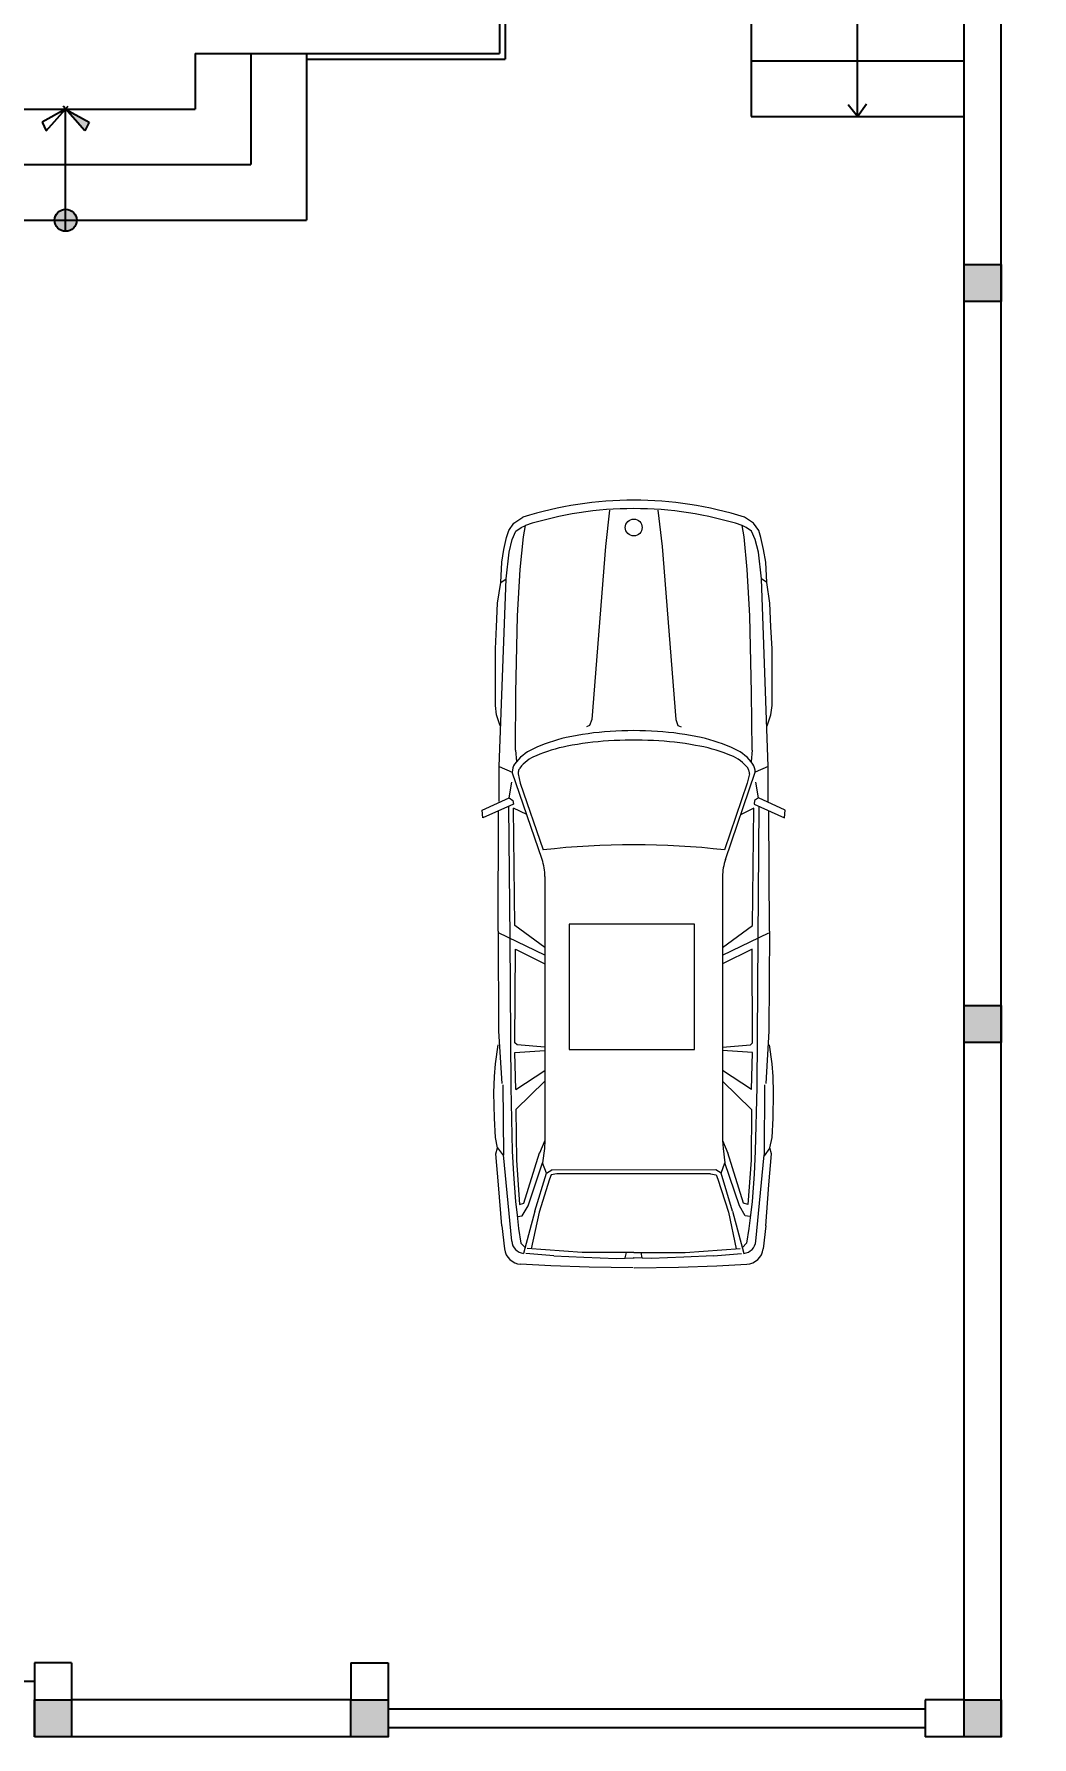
# Model space of a CAD drawing. Header units: inches. Extents: x -1482 to -895, y -39 to 122.
# Drawn here: x -1082.46 to -1077.08, y 51 to 60.19 of the extents above; entities that cross this region are included whole.
import ezdxf

# ---------------------------------------------------------------- set-up
doc = ezdxf.new("R2010")
doc.units = ezdxf.units.IN
doc.header["$MEASUREMENT"] = 0
doc.header["$PDMODE"] = 3
doc.linetypes.add('DASHED2', pattern=[0.375, 0.25, -0.125])
doc.layers.get('Defpoints').update_dxf_attribs({"lineweight": 15})
for name, color, linetype in [('axe', 150, 'Continuous'), ('CAR', 250, 'Continuous'), ('fur', 22, 'Continuous')]:
    doc.layers.add(name, color=color, linetype=linetype)
doc.styles.add('COLI', font='TIMES.TTF', dxfattribs={"height": 0.25})
doc.dimstyles.new('111', dxfattribs={"dimscale": 0, "dimtxt": 0.2, "dimasz": 0.1, "dimexe": 0.2, "dimexo": 0.5, "dimgap": 0.1, "dimtad": 1, "dimlfac": 1, "dimzin": 0, "dimdsep": 46, "dimtxsty": 'COLI', "dimblk1": 'OPEN30', "dimblk2": 'OPEN30', "dimsah": 1, "dimcen": 0, "dimse1": 1, "dimse2": 1, "dimclrd": 252, "dimclre": 1, "dimclrt": 1, "dimadec": 0, "dimazin": 0, "dimtfac": 0.5, "dimtix": 1, "dimtofl": 0, "dimtmove": 2, "dimatfit": 3, "dimldrblk": 'OPEN30', "dimfxl": 1, "dimtolj": 1, "dimtzin": 0, "dimlwd": 5, "dimarcsym": 0})

# ---------------------------------------------------------------- blocks, each defined once
blk = doc.blocks.new('Renu5')
at = {"layer": 'CAR', "color": 155, "linetype": 'ByBlock', "lineweight": 9}
for p, q in [((0.6433, 0.7759), (0.682, 0.7785)), ((0.7104, 0.6262), (0.6433, 0.7759)), ((0.682, 0.7785), (0.7414, 0.6469)), ((-1.3588, 0.683), (-1.4721, 0.6701)), ((-1.4348, 0.6343), (-1.0105, 0.6752)), ((-1.3588, 0.683), (-1.1576, 0.6985)), ((-1.1576, 0.6985), (-1.0053, 0.7114)), ((-0.9769, 0.7036), (-1.0156, 0.6752)), ((-0.6673, 0.6778), (-1.0105, 0.6752)), ((-1.0053, 0.7114), (-0.9769, 0.7036)), ((-0.9769, 0.7036), (-0.9253, 0.7139)), ((-0.9253, 0.7139), (-0.8299, 0.7191)), ((-0.8299, 0.7191), (-0.706, 0.7217)), ((-0.706, 0.7217), (-0.6261, 0.7191)), ((-0.4042, 0.6985), (-0.6596, 0.683)), ((-0.6261, 0.7191), (-0.5641, 0.7139)), ((-0.5641, 0.7139), (-0.4713, 0.701)), ((0.0878, 0.701), (-0.4042, 0.6985)), ((-0.0309, 0.4714), (0.08, 0.6985)), ((0.0878, 0.701), (0.6781, 0.6984)), ((0.7233, 0.6959), (0.8962, 0.6959)), ((0.8962, 0.6959), (0.8678, 0.6314)), ((0.8962, 0.6959), (1.8162, 0.6623)), ((1.0949, 0.6907), (1.149, 0.7088)), ((1.149, 0.7088), (1.1955, 0.7139)), ((1.1955, 0.7139), (1.4731, 0.7139)), ((1.4731, 0.7139), (1.5814, 0.7088)), ((1.5814, 0.7088), (1.6975, 0.7036)), ((1.6975, 0.7036), (1.7982, 0.6881)), ((1.7982, 0.6881), (1.8162, 0.6623)), ((1.7982, 0.6881), (1.8988, 0.683)), ((1.8988, 0.683), (1.9607, 0.6727)), ((1.9607, 0.6727), (2.02, 0.6598)), ((-1.5549, 0.443), (-1.5471, 0.5904)), ((-1.4448, 0.5892), (-1.4657, 0.5683)), ((-1.3717, 0.6004), (-1.4448, 0.5892)), ((-1.3072, 0.6082), (-1.3717, 0.6004)), ((-1.3124, 0.6056), (-1.3098, 0.5824)), ((-1.2401, 0.6159), (-1.3072, 0.6082)), ((-1.0371, 0.6114), (-1.2545, 0.5953)), ((-1.2545, 0.5953), (-1.2479, 0.5746)), ((-1.106, 0.6262), (-1.2401, 0.6159)), ((-0.9924, 0.6314), (-1.106, 0.6262)), ((-0.7878, 0.6133), (-1.0371, 0.6114)), ((-0.6777, 0.6391), (-0.9924, 0.6314)), ((-0.6495, 0.4714), (-0.7878, 0.6133)), ((-0.6906, 0.6133), (-0.5074, 0.6185)), ((-0.6906, 0.6133), (-0.5966, 0.4714)), ((0.0531, 0.6443), (-0.6777, 0.6391)), ((-0.5074, 0.6185), (-0.4983, 0.4714)), ((-0.482, 0.4714), (-0.4713, 0.6082)), ((-0.4713, 0.6082), (-0.4609, 0.6185)), ((-0.4609, 0.6185), (-0.0017, 0.6159)), ((-0.0017, 0.6159), (-0.0735, 0.4714)), ((0.007, 0.4714), (0.115, 0.6182)), ((0.7, 0.6496), (0.0531, 0.6443)), ((0.115, 0.6182), (0.6918, 0.625)), ((0.4398, 0.4855), (0.8678, 0.6314)), ((0.8136, 0.5927), (0.4861, 0.4805)), ((0.6594, 0.5603), (0.6918, 0.625)), ((0.7285, 0.6288), (0.7104, 0.6262)), ((0.7414, 0.6469), (0.7285, 0.6288)), ((0.7414, 0.6469), (0.8188, 0.634)), ((0.8601, 0.603), (0.8136, 0.5927)), ((0.9762, 0.6159), (0.9203, 0.6113)), ((0.9762, 0.6159), (1.2574, 0.6133)), ((1.2574, 0.6133), (1.6356, 0.6056)), ((1.6356, 0.6056), (1.8627, 0.5927)), ((1.8162, 0.6623), (1.9478, 0.6469)), ((1.8627, 0.5927), (2.0226, 0.5772)), ((1.9478, 0.6469), (2.0097, 0.6314)), ((2.0097, 0.6314), (2.051, 0.6133)), ((2.02, 0.6598), (2.0537, 0.6491)), ((2.051, 0.6133), (2.0691, 0.5875)), ((2.0537, 0.6491), (2.0896, 0.6239)), ((2.0691, 0.5875), (2.0794, 0.5669)), ((2.0896, 0.6239), (2.1191, 0.5795)), ((-1.5059, 0.4276), (-1.4955, 0.5643)), ((-1.2866, 0.5204), (-1.4946, 0.5761)), ((-1.4904, 0.2882), (-1.4707, 0.5577)), ((-1.2917, 0.4998), (-1.4721, 0.5388)), ((-1.3098, 0.5824), (-1.2608, 0.554)), ((-1.2866, 0.5204), (-1.1008, 0.4637)), ((-1.2608, 0.554), (-1.0505, 0.4829)), ((-1.2479, 0.5746), (-1.0002, 0.4972)), ((2.0226, 0.5772), (2.0794, 0.5669)), ((-1.5626, 0.2547), (-1.5549, 0.443)), ((-1.5059, 0.4276), (-1.5136, 0.2805)), ((-1.1292, 0.4482), (-1.2917, 0.4998)), ((-1.1085, 0.4405), (-1.1292, 0.4482)), ((-1.1034, 0.4121), (-1.1085, 0.4405)), ((-1.1008, 0.4637), (-1.0505, 0.4829)), ((-1.1008, 0.4637), (-1.0838, 0.4381)), ((-1.0838, -0.3674), (-1.0853, 0.4405)), ((-0.9795, 0.474), (-1.0505, 0.4829)), ((-0.9408, 0.4714), (-1.0027, 0.4972)), ((-0.9408, 0.4714), (-0.9795, 0.474)), ((0.3551, 0.4714), (-0.9408, 0.4714)), ((-1.1034, -0.3413), (-1.1034, 0.4121)), ((-1.5652, 0.038), (-1.5626, 0.2547)), ((-1.5136, 0.2805), (-1.5188, 0.1205)), ((-1.4904, 0.0354), (-1.4904, 0.2882)), ((1.0974, 0.2521), (1.0897, 0.2676)), ((1.1258, 0.2418), (1.0974, 0.2521)), ((1.9755, 0.1748), (1.1258, 0.2418)), ((2.1542, 0.1541), (1.9755, 0.1748)), ((-1.5188, 0.1205), (-1.5162, 0.0328)), ((-1.5652, 0.0328), (-1.5626, -0.1839)), ((-1.5188, -0.0498), (-1.5162, 0.038)), ((-1.5162, 0.0767), (-1.4904, 0.0715)), ((-1.4904, 0.0354), (-1.4904, -0.2175)), ((-1.5136, -0.2097), (-1.5188, -0.0498)), ((-1.5162, -0.0059), (-1.4904, -0.0007)), ((2.1542, -0.0833), (1.9755, -0.1041)), ((1.9755, -0.1041), (1.1258, -0.171)), ((-1.5626, -0.1839), (-1.5549, -0.3723)), ((-1.5059, -0.3568), (-1.5136, -0.2097)), ((-1.4904, -0.2175), (-1.4707, -0.4869)), ((1.0974, -0.1813), (1.0897, -0.1968)), ((1.0974, -0.1813), (1.0897, -0.1968)), ((1.1258, -0.171), (1.0974, -0.1813)), ((1.1258, -0.171), (1.0974, -0.1813)), ((-1.5549, -0.3723), (-1.5471, -0.5197)), ((-1.5059, -0.3568), (-1.4955, -0.4935)), ((-1.1292, -0.3774), (-1.2917, -0.429)), ((-1.2866, -0.4497), (-1.1008, -0.3929)), ((-1.2608, -0.4832), (-1.0505, -0.4121)), ((-1.1085, -0.3697), (-1.1292, -0.3774)), ((-1.1034, -0.3413), (-1.1085, -0.3697)), ((-1.1008, -0.3929), (-1.0838, -0.3674)), ((-1.1008, -0.3929), (-1.0505, -0.4121)), ((-0.9795, -0.4032), (-1.0505, -0.4121)), ((-0.9408, -0.4007), (-1.0027, -0.4265)), ((-0.9408, -0.4007), (-0.9795, -0.4032)), ((0.3551, -0.4007), (-0.9408, -0.4007)), ((-0.6495, -0.4007), (-0.7878, -0.5426)), ((-0.6906, -0.5426), (-0.5966, -0.4007)), ((-0.5074, -0.5477), (-0.4983, -0.4007)), ((-0.482, -0.4007), (-0.4713, -0.5374)), ((-0.0017, -0.5451), (-0.0735, -0.4007)), ((-0.0309, -0.4007), (0.08, -0.6277)), ((0.007, -0.4007), (0.115, -0.5474)), ((0.4398, -0.4147), (0.8678, -0.5606)), ((0.8136, -0.5219), (0.4861, -0.4097)), ((-1.2866, -0.4497), (-1.4946, -0.5053)), ((-1.2917, -0.429), (-1.4721, -0.468)), ((-1.4448, -0.5184), (-1.4657, -0.4976)), ((-1.3098, -0.5116), (-1.2608, -0.4832)), ((-1.2479, -0.5039), (-1.0002, -0.4265)), ((0.6594, -0.4896), (0.6924, -0.5555)), ((2.0226, -0.5064), (2.0794, -0.4961)), ((2.0691, -0.5168), (2.0794, -0.4961)), ((2.0794, -0.4961), (2.0794, -0.4961)), ((-1.3717, -0.5297), (-1.4448, -0.5184)), ((-1.4348, -0.5635), (-1.0105, -0.6045)), ((-1.3072, -0.5374), (-1.3717, -0.5297)), ((-1.3124, -0.5348), (-1.3098, -0.5116)), ((-1.2401, -0.5451), (-1.3072, -0.5374)), ((-1.2545, -0.5245), (-1.2479, -0.5039)), ((-1.0371, -0.5406), (-1.2545, -0.5245)), ((-1.106, -0.5555), (-1.2401, -0.5451)), ((-0.9924, -0.5606), (-1.106, -0.5555)), ((-0.7878, -0.5426), (-1.0371, -0.5406)), ((-0.6777, -0.5684), (-0.9924, -0.5606)), ((-0.6906, -0.5426), (-0.5074, -0.5477)), ((0.0531, -0.5735), (-0.6777, -0.5684)), ((-0.4713, -0.5374), (-0.4609, -0.5477)), ((-0.4609, -0.5477), (-0.0017, -0.5451)), ((0.7, -0.5788), (0.0531, -0.5735)), ((0.115, -0.5474), (0.6918, -0.5542)), ((0.7104, -0.5555), (0.6433, -0.7051)), ((0.682, -0.7077), (0.7414, -0.5761)), ((0.7285, -0.558), (0.7104, -0.5555)), ((0.7414, -0.5761), (0.7285, -0.558)), ((0.7414, -0.5761), (0.8188, -0.5632)), ((0.8601, -0.5322), (0.8136, -0.5219)), ((0.8962, -0.6251), (0.8678, -0.5606)), ((0.9762, -0.5451), (0.9203, -0.5405)), ((0.9762, -0.5451), (1.2574, -0.5426)), ((1.2574, -0.5426), (1.6356, -0.5348)), ((1.6356, -0.5348), (1.8627, -0.5219)), ((1.8162, -0.5916), (1.9478, -0.5761)), ((1.8627, -0.5219), (2.0226, -0.5064)), ((1.9478, -0.5761), (2.0097, -0.5606)), ((2.0097, -0.5606), (2.051, -0.5426)), ((2.02, -0.589), (2.0537, -0.5784)), ((2.051, -0.5426), (2.0691, -0.5168)), ((2.0537, -0.5784), (2.0896, -0.5531)), ((2.0896, -0.5531), (2.1191, -0.5087)), ((-1.3588, -0.6122), (-1.4721, -0.5993)), ((-1.3588, -0.6122), (-1.1576, -0.6277)), ((-1.1576, -0.6277), (-1.0053, -0.6406)), ((-0.9769, -0.6329), (-1.0156, -0.6045)), ((-0.6673, -0.6071), (-1.0105, -0.6045)), ((-1.0053, -0.6406), (-0.9769, -0.6329)), ((-0.9769, -0.6329), (-0.9253, -0.6432)), ((-0.9253, -0.6432), (-0.8299, -0.6483)), ((-0.8299, -0.6483), (-0.706, -0.6509)), ((-0.706, -0.6509), (-0.6261, -0.6483)), ((-0.4042, -0.6277), (-0.6596, -0.6122)), ((-0.6261, -0.6483), (-0.5641, -0.6432)), ((-0.5641, -0.6432), (-0.4713, -0.6303)), ((0.0878, -0.6303), (-0.4042, -0.6277)), ((0.0878, -0.6303), (0.6781, -0.6276)), ((0.7193, -0.6251), (0.8962, -0.6251)), ((0.8962, -0.6251), (1.8162, -0.5916)), ((1.0949, -0.62), (1.149, -0.638)), ((1.149, -0.638), (1.1955, -0.6432)), ((1.1955, -0.6432), (1.4731, -0.6432)), ((1.4731, -0.6432), (1.5814, -0.638)), ((1.5814, -0.638), (1.6975, -0.6329)), ((1.6975, -0.6329), (1.7982, -0.6174)), ((1.7982, -0.6174), (1.8162, -0.5916)), ((1.7982, -0.6174), (1.8988, -0.6122)), ((1.8988, -0.6122), (1.9607, -0.6019)), ((1.9607, -0.6019), (2.02, -0.589)), ((0.6433, -0.7051), (0.682, -0.7077))]:
    blk.add_line(p, q, dxfattribs=at)
blk.add_lwpolyline([(0.1222, 0.353), (-0.4938, 0.353), (-0.4938, -0.2631), (0.1222, -0.2631)], close=True, dxfattribs=at)
for centre, radius in [((2.0691, 0.0354), 0.0413), ((1.9607, -0.6019), 0)]:
    blk.add_circle(centre, radius, dxfattribs=at)
for centre, radius, start, end in [((-1.4622, 0.5856), 0.0851, 96.4831, 176.98725), ((-1.4284, 0.5679), 0.0667, 95.51313, 173.01043), ((0.8601, 0.5549), 0.0481, 85.16757, 90.00095), ((0.8599, 0.553), 0.05, 75.70515, 85.12365), ((0.8678, 0.5566), 0.0748, 57.86781, 90), ((0.8569, 0.543), 0.0604, 58.71158, 75.33718), ((0.783, 0.4527), 0.1767, 20.61685, 53.42682), ((0.7872, 0.4457), 0.2117, 23.72933, 55.35924), ((0.2863, 0.2292), 0.7211, 10.63378, 23.34734), ((0.3342, 0.2179), 0.7186, 11.93543, 25.82494), ((0.4019, 0.0354), 1.7597, 342.42005, 17.57994), ((0.4019, 0.0354), 1.8014, 342.42006, 17.57993), ((0.3551, 0.7339), 0.2625, 270, 288.82478), ((-3.3487, 0.0354), 3.8605, 353.3792, 6.62078), ((-0.4889, 0.0679), 1.5129, 3.47916, 11.21645), ((-0.3321, 0.0629), 1.4026, 3.62631, 12.49907), ((-0.9072, 0.0353), 1.9324, 357.12495, 3.69337), ((-0.6563, 0.0354), 1.728, 356.14166, 3.85832), ((-0.5745, 0.013), 1.599, 349.86931, 357.32526), ((-0.3321, 0.0078), 1.4026, 347.50094, 356.37369), ((0.194, -0.1315), 0.8171, 338.67351, 350.36447), ((0.3342, -0.1471), 0.7186, 334.17509, 348.06464), ((0.3551, -0.6631), 0.2625, 71.1752, 90), ((0.7482, -0.3571), 0.219, 312.53877, 340.9093), ((0.7872, -0.375), 0.2117, 304.6407, 336.27057), ((-1.4622, -0.5149), 0.0851, 183.01275, 263.51693), ((-1.4284, -0.4972), 0.0667, 186.98957, 264.48687), ((0.8601, -0.4842), 0.0481, 270, 272.41698), ((0.8601, -0.4837), 0.0485, 272.42266, 277.22439), ((0.8598, -0.4818), 0.0505, 277.25032, 284.26814), ((0.8678, -0.4859), 0.0748, 270, 302.13203), ((0.8584, -0.4767), 0.0558, 284.32664, 293.0822), ((0.8513, -0.4613), 0.0727, 293.46903, 308.16011)]:
    blk.add_arc(centre, radius, start, end, dxfattribs=at)
blk = doc.blocks.new('FL3')
blk.add_hatch(color=150).paths.add_polyline_path([(0, 0), (0.149, -0.167), (0.181, -0.102)])
at = {"color": 150}
for p, q in [((0, 0), (-0.181, -0.102)), ((-0.149, -0.167), (0.02, 0.022)), ((0.149, -0.167), (-0.02, 0.022)), ((0, 0), (0.181, -0.102)), ((-0.181, -0.102), (-0.149, -0.167)), ((0.181, -0.102), (0.149, -0.167))]:
    blk.add_line(p, q, dxfattribs=at)
blk = doc.blocks.new('_Open30')
at = {"color": 0, "linetype": 'ByBlock', "lineweight": -2}
for p, q in [((-1, 0.268), (0, 0)), ((0, 0), (-1, -0.268)), ((0, 0), (-1, 0))]:
    blk.add_line(p, q, dxfattribs=at)
blk = doc.blocks.new('*D356')
at = {"color": 252, "lineweight": 5, "ltscale": 0.3, "transparency": 16777216}
blk.add_line((-1076.0659, 80.8979), (-1076.0659, 51.0979), dxfattribs=at)
at = {"layer": 'Defpoints', "color": 0, "ltscale": 0.3, "transparency": 16777216}
for p in [(-1077.1929, 80.9979), (-1077.2429, 50.9979), (-1076.0659, 50.9979)]:
    blk.add_point(p, dxfattribs=at)
at = {"color": 252, "lineweight": 5, "ltscale": 0.3, "transparency": 16777216, "xscale": 0.1, "yscale": 0.1, "zscale": 0.1}
for p, rotation in [((-1076.0659, 80.9979), 90), ((-1076.0659, 50.9979), 270)]:
    blk.add_blockref('_Open30', p, dxfattribs=dict(at, rotation=rotation))
at = {"color": 1, "ltscale": 0.3, "transparency": 16777216, "insert": (-1076.2935, 65.9979), "char_height": 0.25, "attachment_point": 5, "rotation": 90, "style": 'COLI'}
blk.add_mtext('\\A1;30.00', dxfattribs=at)
blk = doc.blocks.new('A$C2CD672AE')
blk.add_hatch(color=0).paths.add_polyline_path([(0.2, 0.2), (0, 0.2), (0, 0), (0.2, 0)])
at = {"color": 0}
blk.add_lwpolyline([(0, 0.2), (0.2, 0.2), (0.2, 0), (0, 0)], close=True, dxfattribs=at)

msp = doc.modelspace()

# ---------------------------------------------------------------- hatches: boundary and pattern name
at = {"layer": 'fur', "linetype": 'Continuous'}
h = msp.add_hatch(color=136, dxfattribs=at)
h.dxf.hatch_style = 1
h.paths.add_polyline_path([(-1082.2929, 59.1281), (-1082.2929, 59.2473, 0.414214), (-1082.3525, 59.1877, 0.414214)])
h.paths.add_polyline_path([(-1082.2929, 59.1281, 0.414214), (-1082.2333, 59.1877), (-1082.2929, 59.1877)])
h.paths.add_polyline_path([(-1082.2929, 59.1877), (-1082.2333, 59.1877, 0.414214), (-1082.2929, 59.2473)])

# ---------------------------------------------------------------- linework, layer by layer
at = {"color": 252, "ltscale": 0.3}
for p, q in [((-1079.951, 62.9979), (-1079.951, 60.0877)), ((-1079.921, 62.9979), (-1079.921, 60.0577)), ((-1078.5929, 62.9979), (-1078.5929, 59.7479)), ((-1077.4429, 51.1979), (-1077.4429, 62.9979)), ((-1077.2429, 50.9979), (-1077.2429, 62.9979)), ((-1078.0179, 59.7479), (-1078.0179, 61.8479)), ((-1081.5929, 60.0877), (-1081.5929, 59.7877)), ((-1081.5929, 60.0877), (-1079.951, 60.0877)), ((-1081.5929, 60.0877), (-1079.951, 60.0877)), ((-1081.2929, 60.0877), (-1081.2929, 59.4877)), ((-1080.9929, 60.0877), (-1080.9929, 59.1877)), ((-1080.9929, 60.0577), (-1079.921, 60.0577)), ((-1078.5929, 60.0479), (-1077.4429, 60.0479)), ((-1082.9929, 59.7877), (-1081.5929, 59.7877)), ((-1078.0179, 59.7479), (-1078.0688, 59.8109)), ((-1078.0179, 59.7479), (-1077.9689, 59.816)), ((-1078.5929, 59.7479), (-1077.4429, 59.7479)), ((-1083.2929, 59.4877), (-1081.2929, 59.4877)), ((-1083.5929, 59.1877), (-1080.9929, 59.1877)), ((-1080.5525, 51.1979), (-1080.5525, 50.9979)), ((-1080.5525, 51.1979), (-1080.5525, 50.9979)), ((-1077.4429, 51.1979), (-1077.6525, 51.1979)), ((-1077.6525, 51.1979), (-1077.6525, 50.9979)), ((-1077.2429, 50.9979), (-1077.6525, 50.9979))]:
    msp.add_line(p, q, dxfattribs=at)
at = {"color": 8}
for p, q in [((-1082.4608, 51.3979), (-1082.4608, 50.9979)), ((-1082.2608, 51.3979), (-1082.4608, 51.3979)), ((-1082.2608, 51.3979), (-1082.2608, 51.1979)), ((-1080.7525, 51.3979), (-1080.7525, 51.1979)), ((-1080.7525, 51.3979), (-1080.5525, 51.3979)), ((-1080.7525, 51.3979), (-1080.7525, 51.1979)), ((-1080.5525, 51.3979), (-1080.5525, 51.1979)), ((-1080.7525, 51.1979), (-1082.2608, 51.1979)), ((-1080.5525, 50.9979), (-1082.4608, 50.9979))]:
    msp.add_line(p, q, dxfattribs=at)
at = {"layer": 'axe', "color": 5}
for p, q in [((-1077.6525, 51.1479), (-1080.5525, 51.1479)), ((-1077.6525, 51.0479), (-1080.5525, 51.0479))]:
    msp.add_line(p, q, dxfattribs=at)
at = {"layer": 'fur', "color": 136, "linetype": 'Continuous'}
msp.add_line((-1082.2929, 59.1281), (-1082.2929, 59.7877), dxfattribs=at)
at = {"layer": 'fur', "color": 136, "linetype": 'DASHED2', "ltscale": 0.5}
msp.add_line((-1082.4608, 51.2979), (-1083.6608, 51.2979), dxfattribs=at)
at = {"layer": 'fur', "color": 136, "linetype": 'Continuous'}
msp.add_circle((-1082.2929, 59.1877), 0.0596, dxfattribs=at)

# ---------------------------------------------------------------- block references
at = {"color": 0, "rotation": 90}
for p in [(-1077.2429, 58.7479), (-1077.2429, 54.7479), (-1082.2608, 50.9979), (-1080.5525, 50.9979), (-1077.2429, 50.9979)]:
    msp.add_blockref('A$C2CD672AE', p, dxfattribs=at)
at = {"layer": 'axe', "color": 5, "xscale": 1.099999999984902, "yscale": 1.099999999984902, "zscale": 1.099999999984902, "rotation": 90}
msp.add_blockref('Renu5', (-1079.1871, 55.2526), dxfattribs=at)
at = {"layer": 'fur', "color": 136, "linetype": 'Continuous', "xscale": 0.7000000000000455, "yscale": 0.7000000000000455, "zscale": 0.7000000000000455}
msp.add_blockref('FL3', (-1082.2929, 59.7877), dxfattribs=at)

# ---------------------------------------------------------------- dimensions: what is measured, and where the dimension line sits
at = {"ltscale": 0.3}
dim = msp.add_linear_dim(base=(-1076.0659, 50.9979), p1=(-1077.1929, 80.9979), p2=(-1077.2429, 50.9979), angle=90, dimstyle='111', override={"dimscale": 1}, dxfattribs=at)
dim.commit()
dim.dimension.update_dxf_attribs({"geometry": '*D356', "text_midpoint": (-1076.2935, 65.9979)})

doc.saveas('drawing.dxf')
